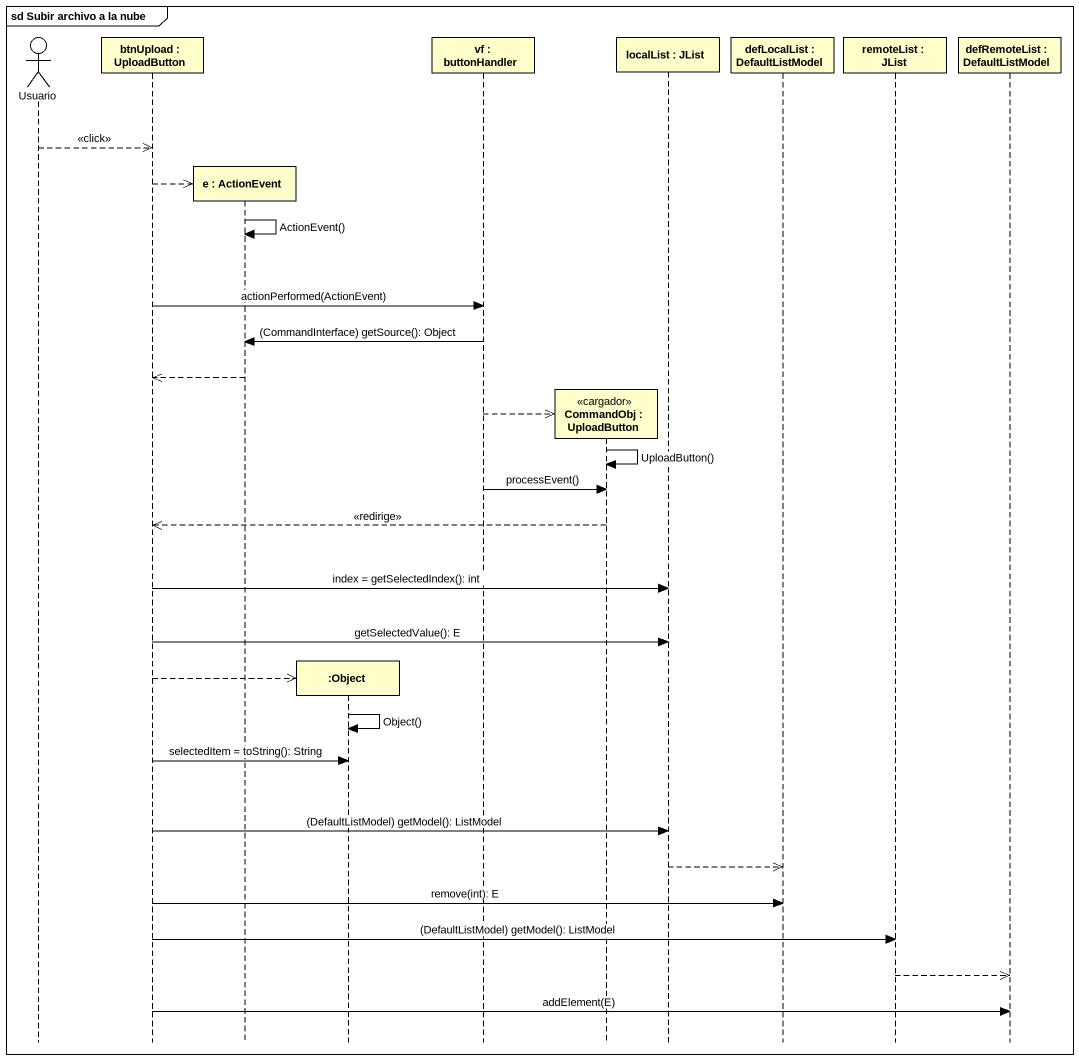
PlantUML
@startuml
mainframe sd Subir archivo a la nube
hide footbox
actor Usuario
participant "btnUpload : UploadButton" as btnUpload
participant "e : ActionEvent" as e
participant ":Object" as Object_
participant "vf : buttonHandler" as vf
participant "CommandObj : UploadButton" as CommandObj <<cargador>>
participant "localList : JList" as localList
participant "defLocalList : DefaultListModel" as defLocalList
participant "remoteList : JList" as remoteList
participant "defRemoteList : DefaultListModel" as defRemoteList

Usuario -->> btnUpload : <<click>>
btnUpload -->> e **
e -> e : ActionEvent()
btnUpload -> vf : actionPerformed(ActionEvent)
vf -> e : (CommandInterface) getSource(): Object
e -->> btnUpload
vf -->> CommandObj **
CommandObj -> CommandObj : UploadButton()
vf -> CommandObj : processEvent()
CommandObj -->> btnUpload : <<redirige>>
btnUpload -> localList : index = getSelectedIndex(): int
btnUpload -> localList : getSelectedValue(): E
btnUpload -->> Object_ **
Object_ -> Object_ : Object()
btnUpload -> Object_ : selectedItem = toString(): String
btnUpload -> localList : (DefaultListModel) getModel(): ListModel
localList -->> defLocalList
btnUpload -> defLocalList : remove(int): E
btnUpload -> remoteList : (DefaultListModel) getModel(): ListModel
remoteList -->> defRemoteList
btnUpload -> defRemoteList : addElement(E)
@enduml
